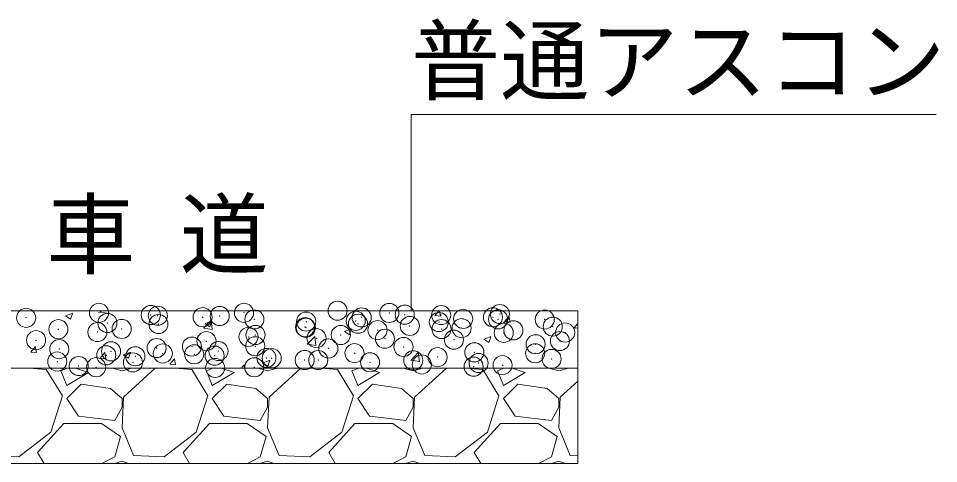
# Model space of a CAD drawing. Units: millimetres at full size, sheet at 1:20; details may follow other scales. Extents: x 0 to 8400, y 0 to 13400.
# Drawn here: x 2822.2 to 3303.9, y 11312.1 to 11545 of the extents above; entities that cross this region are included whole.
import ezdxf
from ezdxf.enums import TextEntityAlignment as Align

# ---------------------------------------------------------------- set-up
doc = ezdxf.new("R2010")
doc.units = ezdxf.units.MM
doc.header["$LTSCALE"] = 20
doc.header["$PDMODE"] = 32
doc.header["$PDSIZE"] = 10
for name, color, linetype, lineweight in [('ハッチング_基礎', 150, 'Continuous', 5), ('ハッチング_舗装', 7, 'Continuous', 20), ('引出線', 4, 'Continuous', 9), ('舗装・基礎', 3, 'Continuous', 20), ('補助線', 8, 'Continuous', 20)]:
    doc.layers.add(name, color=color, linetype=linetype, lineweight=lineweight)
doc.layers.add('文字', color=7, linetype='Continuous')
doc.styles.add('ＭＳ ゴシック', font='')
doc.styles.get('ＭＳ ゴシック').set_extended_font_data('MS Gothic')

# ---------------------------------------------------------------- blocks, each defined once
blk = doc.blocks.new('filled_arrow')
at = {"color": 0, "linetype": 'Continuous', "lineweight": -2}
blk.add_solid([(7.5, 1.25), (0, 0), (7.5, -1.25)], dxfattribs=at)

msp = doc.modelspace()

# ---------------------------------------------------------------- linework, layer by layer
at = {"layer": 'ハッチング_基礎'}
for p, q in [((2836.82, 11361.34), (2827.87, 11362.09)), ((2845.2, 11347.62), (2836.82, 11361.34)), ((2847.95, 11362.09), (2844.44, 11360.58)), ((2844.44, 11360.58), (2847.48, 11352.96)), ((2847.48, 11352.96), (2858.91, 11359.82)), ((2858.91, 11359.82), (2852.1, 11362.09)), ((2871.31, 11362.09), (2876.44, 11360.58)), ((2876.44, 11360.58), (2881.56, 11362.09)), ((2893.87, 11362.09), (2877.2, 11346.86)), ((2913.02, 11361.34), (2904.07, 11362.09)), ((2921.4, 11347.62), (2913.02, 11361.34)), ((2924.15, 11362.09), (2920.64, 11360.58)), ((2920.64, 11360.58), (2923.68, 11352.96)), ((2923.68, 11352.96), (2935.11, 11359.82)), ((2935.11, 11359.82), (2928.3, 11362.09)), ((2947.51, 11362.09), (2952.64, 11360.58)), ((2952.64, 11360.58), (2957.76, 11362.09)), ((2970.07, 11362.09), (2953.4, 11346.86)), ((2989.22, 11361.34), (2980.27, 11362.09)), ((2997.6, 11347.62), (2989.22, 11361.34)), ((3000.35, 11362.09), (2996.84, 11360.58)), ((2996.84, 11360.58), (2999.88, 11352.96)), ((2999.88, 11352.96), (3011.31, 11359.82)), ((3011.31, 11359.82), (3004.5, 11362.09)), ((3023.71, 11362.09), (3028.84, 11360.58)), ((3028.84, 11360.58), (3033.96, 11362.09)), ((3046.27, 11362.09), (3029.6, 11346.86)), ((3065.42, 11361.34), (3056.47, 11362.09)), ((3073.8, 11347.62), (3065.42, 11361.34)), ((3076.55, 11362.09), (3073.04, 11360.58)), ((3073.04, 11360.58), (3076.08, 11352.96)), ((3076.08, 11352.96), (3087.51, 11359.82)), ((3087.51, 11359.82), (3080.7, 11362.09)), ((3099.91, 11362.09), (3105.04, 11360.58)), ((3105.04, 11360.58), (3110.16, 11362.09)), ((3115, 11355.26), (3105.8, 11346.86)), ((2855.1, 11353.72), (2847.48, 11346.1)), ((2870.34, 11351.43), (2855.1, 11353.72)), ((2876.44, 11346.1), (2870.34, 11351.43)), ((2931.3, 11353.72), (2923.68, 11346.1)), ((2946.54, 11351.43), (2931.3, 11353.72)), ((2952.64, 11346.1), (2946.54, 11351.43)), ((3007.5, 11353.72), (2999.88, 11346.1)), ((3022.74, 11351.43), (3007.5, 11353.72)), ((3028.84, 11346.1), (3022.74, 11351.43)), ((3083.7, 11353.72), (3076.08, 11346.1)), ((3098.94, 11351.43), (3083.7, 11353.72)), ((3105.04, 11346.1), (3098.94, 11351.43)), ((2839.1, 11328.57), (2845.2, 11347.62)), ((2847.48, 11346.1), (2853.58, 11336.96)), ((2877.2, 11346.86), (2876.44, 11330.86)), ((2876.44, 11341.53), (2876.44, 11346.1)), ((2915.3, 11328.57), (2921.4, 11347.62)), ((2923.68, 11346.1), (2929.78, 11336.96)), ((2953.4, 11346.86), (2952.64, 11330.86)), ((2952.64, 11341.53), (2952.64, 11346.1)), ((2991.5, 11328.57), (2997.6, 11347.62)), ((2999.88, 11346.1), (3005.98, 11336.96)), ((3029.6, 11346.86), (3028.84, 11330.86)), ((3028.84, 11341.53), (3028.84, 11346.1)), ((3067.7, 11328.57), (3073.8, 11347.62)), ((3076.08, 11346.1), (3082.18, 11336.96)), ((3105.8, 11346.86), (3105.04, 11330.86)), ((3105.04, 11341.53), (3105.04, 11346.1)), ((2872.63, 11334.67), (2876.44, 11341.53)), ((2948.83, 11334.67), (2952.64, 11341.53)), ((3025.03, 11334.67), (3028.84, 11341.53)), ((3101.23, 11334.67), (3105.04, 11341.53)), ((2853.58, 11336.96), (2872.63, 11334.67)), ((2929.78, 11336.96), (2948.83, 11334.67)), ((3005.98, 11336.96), (3025.03, 11334.67)), ((3082.18, 11336.96), (3101.23, 11334.67)), ((2832.24, 11317.91), (2845.96, 11333.15)), ((2845.96, 11333.15), (2865.77, 11333.15)), ((2865.77, 11333.15), (2875.68, 11326.29)), ((2876.44, 11330.86), (2882.54, 11316.38)), ((2908.44, 11317.91), (2922.16, 11333.15)), ((2922.16, 11333.15), (2941.97, 11333.15)), ((2941.97, 11333.15), (2951.88, 11326.29)), ((2952.64, 11330.86), (2958.74, 11316.38)), ((2984.64, 11317.91), (2998.36, 11333.15)), ((2998.36, 11333.15), (3018.17, 11333.15)), ((3018.17, 11333.15), (3028.08, 11326.29)), ((3028.84, 11330.86), (3034.94, 11316.38)), ((3060.84, 11317.91), (3074.56, 11333.15)), ((3074.56, 11333.15), (3094.37, 11333.15)), ((3094.37, 11333.15), (3104.28, 11326.29)), ((3105.04, 11330.86), (3111.14, 11316.38)), ((2822.34, 11315.62), (2839.1, 11328.57)), ((2875.68, 11326.29), (2872.63, 11315.62)), ((2898.54, 11315.62), (2915.3, 11328.57)), ((2951.88, 11326.29), (2948.83, 11315.62)), ((2974.74, 11315.62), (2991.5, 11328.57)), ((3028.08, 11326.29), (3025.03, 11315.62)), ((3050.94, 11315.62), (3067.7, 11328.57)), ((3104.28, 11326.29), (3101.23, 11315.62)), ((2806.34, 11316.38), (2822.34, 11315.62)), ((2835.64, 11312.09), (2832.24, 11317.91)), ((2882.54, 11316.38), (2898.54, 11315.62)), ((2911.84, 11312.09), (2908.44, 11317.91)), ((2958.74, 11316.38), (2974.74, 11315.62)), ((2988.04, 11312.09), (2984.64, 11317.91)), ((3034.94, 11316.38), (3050.94, 11315.62)), ((3064.24, 11312.09), (3060.84, 11317.91)), ((3111.14, 11316.38), (3115, 11316.2)), ((2872.63, 11315.62), (2865.88, 11312.09)), ((2872.44, 11312.09), (2876.44, 11313.33)), ((2876.44, 11313.33), (2879.77, 11312.09)), ((2948.83, 11315.62), (2942.08, 11312.09)), ((2948.64, 11312.09), (2952.64, 11313.33)), ((2952.64, 11313.33), (2955.97, 11312.09)), ((3025.03, 11315.62), (3018.28, 11312.09)), ((3024.84, 11312.09), (3028.84, 11313.33)), ((3028.84, 11313.33), (3032.17, 11312.09)), ((3101.23, 11315.62), (3094.48, 11312.09)), ((3101.04, 11312.09), (3105.04, 11313.33)), ((3105.04, 11313.33), (3108.37, 11312.09))]:
    msp.add_line(p, q, dxfattribs=at)
at = {"layer": 'ハッチング_舗装'}
for p, q in [((2846.92, 11389.34), (2849.45, 11387.64)), ((2846.95, 11389.39), (2850.5, 11390.76)), ((2849.45, 11387.64), (2850.48, 11390.71)), ((2864.94, 11391.36), (2869.46, 11390.66)), ((2864.95, 11391.35), (2865.66, 11392.09)), ((2869.46, 11390.65), (2869.29, 11392.09)), ((3040.2, 11389.54), (3042.34, 11392.09)), ((3040.2, 11389.53), (3043.24, 11389.27)), ((3043.18, 11389.26), (3042.66, 11392.09)), ((3076.64, 11386.35), (3079.09, 11389.27)), ((3079.62, 11386.07), (3079.03, 11389.25)), ((3110.75, 11392.09), (3111.15, 11391.81)), ((3111.15, 11391.81), (3111.24, 11392.09)), ((2919.17, 11382.94), (2923.12, 11387.07)), ((2919.93, 11385.27), (2922.46, 11383.57)), ((2919.95, 11385.32), (2923.51, 11386.69)), ((2922.46, 11383.57), (2923.49, 11386.64)), ((2923.67, 11382.24), (2923.11, 11387.06)), ((3076.64, 11386.34), (3079.68, 11386.08)), ((3113.08, 11383.16), (3115, 11385.45)), ((2919.16, 11382.96), (2923.68, 11382.26)), ((2992.93, 11381.2), (2995.46, 11379.5)), ((2992.96, 11381.26), (2996.52, 11382.62)), ((2995.46, 11379.5), (2996.49, 11382.57)), ((3113.08, 11383.16), (3115, 11382.99)), ((2973.37, 11374.55), (2977.89, 11373.85)), ((2973.38, 11374.53), (2977.34, 11378.66)), ((2977.89, 11373.83), (2977.33, 11378.66)), ((3065.94, 11377.13), (3068.47, 11375.43)), ((3065.96, 11377.19), (3069.52, 11378.55)), ((3068.47, 11375.43), (3069.5, 11378.5)), ((2828.63, 11370.45), (2831.08, 11373.37)), ((2828.63, 11370.45), (2831.67, 11370.18)), ((2831.61, 11370.17), (2831.02, 11373.36)), ((2865.07, 11367.26), (2867.52, 11370.18)), ((2868.05, 11366.98), (2867.46, 11370.17)), ((2877.27, 11368.94), (2880.83, 11370.31)), ((2879.77, 11367.18), (2880.8, 11370.25)), ((3027.6, 11366.12), (3031.55, 11370.25)), ((3032.11, 11365.42), (3031.54, 11370.25)), ((2865.07, 11367.26), (2868.11, 11366.99)), ((2877.25, 11368.89), (2879.77, 11367.18)), ((2901.51, 11364.08), (2903.95, 11366.99)), ((2904.49, 11363.8), (2903.9, 11366.98)), ((2950.25, 11364.82), (2952.78, 11363.11)), ((2950.28, 11364.87), (2953.83, 11366.24)), ((2952.78, 11363.11), (2953.81, 11366.18)), ((3027.59, 11366.14), (3032.11, 11365.44)), ((2901.51, 11364.07), (2904.54, 11363.81)), ((2938.95, 11362.09), (2940.39, 11363.81)), ((2940.65, 11362.09), (2940.33, 11363.79)), ((3026.62, 11362.09), (3026.84, 11362.17)), ((3026.81, 11362.09), (3026.82, 11362.11))]:
    msp.add_line(p, q, dxfattribs=at)
for p in [(2826.25, 11388.37), (2864.4, 11390.98), (2891.51, 11389.84), (2895.18, 11389.47), (2918.63, 11388.69), (2927.59, 11389.32), (2940.31, 11390.99), (2989.28, 11392.08), (3001.91, 11388.57), (3016.39, 11390.93), (3024.44, 11390.03), (3043.51, 11389.79), (3070.63, 11388.64), (3074.26, 11390.35), (2868.8, 11385.66), (2895.51, 11385.1), (2945.75, 11387.55), (2972.28, 11383.48), (2972.87, 11386.4), (2998.78, 11386.78), (2999.99, 11385.26), (3027.1, 11384.11), (3042.31, 11386.15), (3055.02, 11387.82), (3073.33, 11387.58), (3097.75, 11387.5), (3101.94, 11383.76), (2843.14, 11382.41), (2863.55, 11380.89), (2876.27, 11382.56), (2946.31, 11379.39), (2972.69, 11383.2), (2990.98, 11379.39), (3010.22, 11381.92), (3043.71, 11382.5), (3054.22, 11382.96), (3076.29, 11380.5), (3081.34, 11381.82), (3108.46, 11380.67), (2831.47, 11376.67), (2920.65, 11376.14), (2942.66, 11378.4), (2978.27, 11377.72), (3014.08, 11377.41), (3050.2, 11376.93), (3092.98, 11374.54), (3105.7, 11376.22), (2843.58, 11371.99), (2870.7, 11370.84), (2894.57, 11372.56), (2897.81, 11369.69), (2913.03, 11373.31), (2914.23, 11369.28), (2926.95, 11370.96), (2946.18, 11373.49), (2984.46, 11372.33), (2998.16, 11369.87), (3023.82, 11373.12), (3060.9, 11370.32), (3092.73, 11369.81), (2842.52, 11365.5), (2868.18, 11368.75), (2882.15, 11365.06), (2883.41, 11368.23), (2924.93, 11368.55), (2952.05, 11367.4), (2954.83, 11367.24), (2972.08, 11366.29), (2979.17, 11366.26), (3006.29, 11365.11), (3028.94, 11366.11), (3041.66, 11367.78), (3063.11, 11364.72), (3101.33, 11366.84), (2853.78, 11363.14), (2862.91, 11362.53), (2925.2, 11362.16), (2945.69, 11362.48), (3033.41, 11363.97), (3060.52, 11362.82), (3075.67, 11363.59)]:
    msp.add_point(p, dxfattribs=at)
at = {"layer": '引出線'}
msp.add_lwpolyline([(3027.8, 11392.09), (3027.8, 11494.76), (3302.64, 11494.76)], dxfattribs=at)
at = {"layer": '舗装・基礎'}
for p, q in [((3115, 11392.09), (2715, 11392.09)), ((3115, 11362.09), (2715, 11362.09)), ((3115, 11312.09), (2715, 11312.09))]:
    msp.add_line(p, q, dxfattribs=at)
at = {"layer": '補助線'}
msp.add_line((3115, 11392.09), (3115, 11312.09), dxfattribs=at)

# ---------------------------------------------------------------- block references
at = {"layer": '引出線', "xscale": 0.133, "yscale": 0.133, "rotation": 90}
msp.add_blockref('filled_arrow', (3027.8, 11392.09), dxfattribs=at)

# ---------------------------------------------------------------- texts
at = {"layer": '引出線', "style": 'ＭＳ ゴシック'}
msp.add_text('普通アスコン', height=34.18, dxfattribs=at).set_placement((3027.8, 11539.97), align=Align.TOP_LEFT)
at = {"layer": '文字', "style": 'ＭＳ ゴシック'}
msp.add_text('車 道', height=34.18, dxfattribs=at).set_placement((2895, 11432.09), align=Align.MIDDLE_CENTER)

doc.saveas('drawing.dxf')
